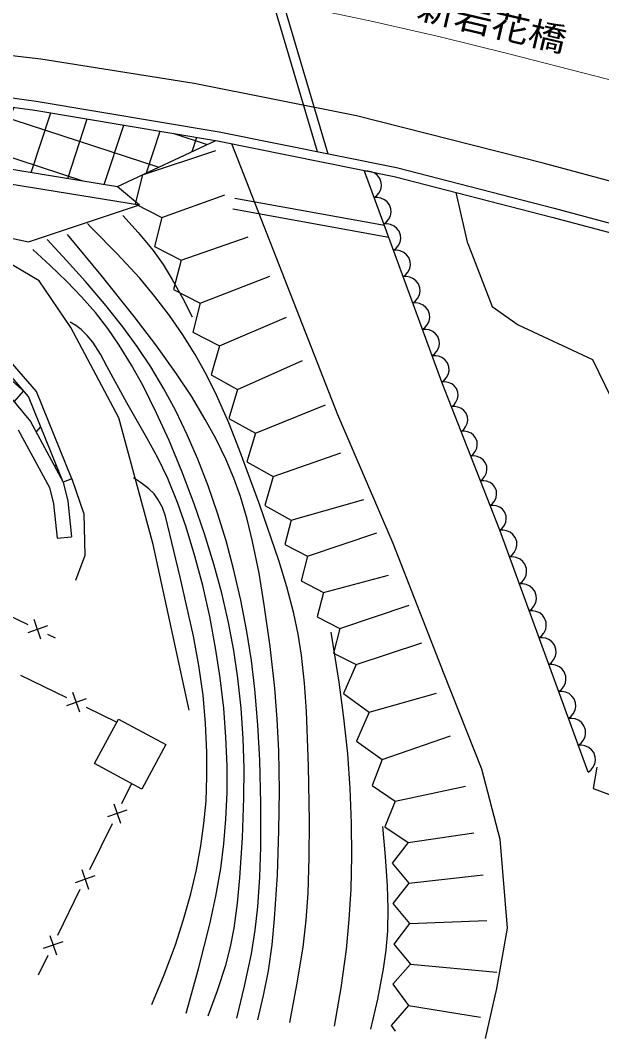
# Model space of a CAD drawing. Units: millimetres, scale not verified. Extents: x 40000 to 680000, y 20000 to 380000.
# Drawn here: x 328194 to 359952, y 264680 to 320305 of the extents above; entities that cross this region are included whole.
import ezdxf
from ezdxf.enums import TextEntityAlignment as Align

# ---------------------------------------------------------------- set-up
doc = ezdxf.new("R2010")
doc.units = ezdxf.units.MM
doc.header["$LTSCALE"] = 1000
doc.linetypes.add('CHAIN', pattern=[18.5, 12, -1.5, 3.5, -1.5])
for name, color, linetype, lineweight in [('M-BGD', 7, 'Continuous', 25), ('M-BMK', 2, 'CHAIN', 13), ('M-STR-STR1', 1, 'Continuous', 25)]:
    doc.layers.add(name, color=color, linetype=linetype, lineweight=lineweight)
doc.styles.add('ＭＳ ゴシック', font='')
doc.styles.get('ＭＳ ゴシック').set_extended_font_data('MS Gothic')

msp = doc.modelspace()

# ---------------------------------------------------------------- hatches: boundary and pattern name
at = {"layer": 'M-BGD'}
h = msp.add_hatch(dxfattribs=at)
h.set_pattern_fill('USER', color=256, style=0, pattern_type=2)
h.set_pattern_definition([(251.9051, (253686, 307540), (1901.087, -621.18), []), (161.9051, (253686, 307540), (-621.18, -1901.087), [])])
h.paths.add_polyline_path([(246980, 303617), (252750, 305859), (259331, 308072), (265570, 309890), (271601, 311562), (279102, 312794), (286895, 313610), (292277, 313666), (297998, 313572), (310000, 313813), (318253, 313357), (324538, 312694), (333496, 311230), (338868, 313746), (328991, 315402), (321688, 316367), (313683, 316978), (305588, 317388), (297196, 317311), (290327, 316971), (282362, 315663), (275872, 314085), (268604, 312489), (253686, 307540), (246762, 304027)])
h = msp.add_hatch(dxfattribs=at)
h.set_pattern_fill('USER', color=256, style=0, pattern_type=2)
h.set_pattern_definition([(48.531, (254626, 301167), (-1498.63, 1324.43), []), (318.531, (254626, 301167), (1324.43, 1498.63), [])])
h.paths.add_polyline_path([(251172, 299995), (254626, 301167), (261496, 301591), (268318, 303292), (274242, 304517), (281381, 305437), (287315, 306207), (297514, 306499), (305289, 305676), (311534, 305123), (316637, 304770), (320416, 304106), (322816, 303322), (325081, 302290), (327176, 300291), (328744, 298384), (330538, 295079), (328642, 299761), (326231, 302541), (322347, 304673), (315832, 306271), (308097, 307630), (302337, 308370), (297270, 309441), (291108, 309436), (283695, 309017), (276453, 308024), (269345, 306555), (262786, 304808), (255974, 302652), (251131, 300875)])

# ---------------------------------------------------------------- linework, layer by layer
for p, q in [((329306, 318185), (323306, 318883)), ((337687, 316855), (329306, 318185)), ((321740, 316865), (329065, 315897)), ((346559, 315082), (337687, 316855)), ((321688, 316367), (328991, 315402)), ((328991, 315402), (338965, 313729)), ((329065, 315897), (339056, 314221)), ((356756, 312508), (346559, 315082)), ((333496, 311230), (338868, 313746)), ((338965, 313729), (348626, 311780)), ((339056, 314221), (348738, 312267)), ((334872, 311874), (338877, 313203)), ((339724, 313576), (345517, 298773)), ((324538, 312694), (333496, 311230)), ((351228, 300546), (347000, 312059)), ((348738, 312267), (357356, 310037)), ((365934, 310041), (356756, 312508)), ((324431, 311901), (334695, 310224)), ((334872, 311874), (334462, 310285)), ((348626, 311780), (357228, 309553)), ((333496, 311230), (334695, 310224)), ((335923, 309536), (339360, 310781)), ((339918, 310593), (348082, 309112)), ((352644, 308109), (352000, 310907)), ((328642, 308211), (334695, 310224)), ((334462, 310285), (335923, 309536)), ((339811, 310002), (348322, 308459)), ((357356, 310037), (367627, 307310)), ((335923, 309536), (335514, 307946)), ((357228, 309553), (367496, 306828)), ((329224, 306068), (323937, 309215)), ((323937, 309215), (328642, 308211)), ((336975, 307198), (340644, 308478)), ((335514, 307946), (336975, 307198)), ((352644, 308109), (353965, 304669)), ((336975, 307198), (336565, 305608)), ((330951, 303525), (329224, 306068)), ((338026, 304860), (341823, 306324)), ((336565, 305608), (338026, 304860)), ((338026, 304860), (337617, 303270)), ((353965, 304669), (355393, 303669)), ((339078, 302521), (342728, 304087)), ((333574, 298585), (330951, 303525)), ((337617, 303270), (339078, 302521)), ((355393, 303669), (359446, 301781)), ((329074, 300026), (326550, 302936)), ((328642, 299761), (326231, 302541)), ((339078, 302521), (338615, 300941)), ((340055, 300142), (343612, 301725)), ((359446, 301781), (360466, 299677)), ((338615, 300941), (340055, 300142)), ((354383, 292457), (351228, 300546)), ((327176, 300291), (328744, 298384)), ((331001, 295267), (329074, 300026)), ((340055, 300142), (339593, 298562)), ((330538, 295079), (328642, 299761)), ((341033, 297763), (344873, 299296)), ((345517, 298773), (348546, 291749)), ((328744, 298384), (330538, 295079)), ((335455, 291667), (333574, 298585)), ((339593, 298562), (341033, 297763)), ((328077, 297935), (329785, 294789)), ((341033, 297763), (340570, 296183)), ((342011, 295384), (345712, 296682)), ((340570, 296183), (342011, 295384)), ((342011, 295384), (341548, 293804)), ((331001, 295267), (330538, 295079)), ((330538, 295079), (330789, 294038)), ((331001, 295267), (331663, 293341)), ((329785, 294789), (329999, 293902)), ((329999, 293902), (330197, 292016)), ((330789, 294038), (330992, 292100)), ((341548, 293804), (342989, 293005)), ((342989, 293005), (346951, 294127)), ((331663, 293341), (331717, 291066)), ((342989, 293005), (342643, 291664)), ((330197, 292016), (330992, 292100)), ((343875, 291032), (347671, 292312)), ((359215, 279231), (354383, 292457)), ((337423, 282625), (335455, 291667)), ((342643, 291664), (343875, 291032)), ((348546, 291749), (351328, 284617)), ((331717, 291066), (331206, 289706)), ((343875, 291032), (343529, 289690)), ((344762, 289058), (348302, 289994)), ((343529, 289690), (344762, 289058)), ((344762, 289058), (344416, 287717)), ((326078, 288527), (328596, 287302)), ((345649, 287085), (349444, 288365)), ((344416, 287717), (345649, 287085)), ((329670, 287224), (328601, 286855)), ((329320, 286504), (328951, 287574)), ((345649, 287085), (345303, 285743)), ((329675, 286777), (330089, 286575)), ((346536, 285111), (350120, 286299)), ((345303, 285743), (346536, 285111)), ((346536, 285111), (345855, 283530)), ((328197, 284541), (330714, 283315)), ((351328, 284617), (353394, 279411)), ((331788, 283237), (330719, 282868)), ((331438, 282518), (331069, 283587)), ((345855, 283530), (347249, 282519)), ((347249, 282519), (350937, 283559)), ((331793, 282790), (333474, 281972)), ((332248, 279704), (333563, 282135)), ((333563, 282135), (336137, 280744)), ((347249, 282519), (346568, 280938)), ((346568, 280938), (347962, 279927)), ((347962, 279927), (351694, 281219)), ((336137, 280744), (334822, 278312)), ((347962, 279927), (347408, 278512)), ((334822, 278312), (332248, 279704)), ((353394, 279411), (354396, 275572)), ((359690, 279505), (359487, 278350)), ((333745, 277519), (334275, 278608)), ((347408, 278512), (348667, 277661)), ((348667, 277661), (352511, 278478)), ((359487, 278350), (362919, 277067)), ((348667, 277661), (348113, 276245)), ((334017, 277164), (332948, 276795)), ((333298, 277514), (333667, 276444)), ((331994, 273922), (333220, 276440)), ((348113, 276245), (349373, 275394)), ((349373, 275394), (352972, 275931)), ((349373, 275394), (348509, 274269)), ((354396, 275572), (354785, 270723)), ((348509, 274269), (349416, 273180)), ((331547, 273917), (331916, 272848)), ((332266, 273567), (331197, 273198)), ((349416, 273180), (348552, 272055)), ((349416, 273180), (353478, 273634)), ((330243, 270326), (331469, 272843)), ((348552, 272055), (349460, 270965)), ((349460, 270965), (348596, 269840)), ((349460, 270965), (353687, 271131)), ((354785, 270723), (354203, 267411)), ((330516, 269971), (329446, 269602)), ((329796, 270321), (330165, 269251)), ((348596, 269840), (349504, 268750)), ((329188, 268157), (329718, 269247)), ((349504, 268750), (348548, 267659)), ((349504, 268750), (354230, 268309)), ((348548, 267659), (349402, 266487)), ((354203, 267411), (353584, 264680)), ((349402, 266487), (348446, 265396)), ((349402, 266487), (353342, 265848)), ((348446, 265396), (348672, 265086))]:
    msp.add_line(p, q, dxfattribs=at)
for points in [[(347528, 310620), (347674, 310735), (347783, 310873), (347889, 311071), (347918, 311261), (347910, 311450), (347828, 311673), (347712, 311822), (347567, 311949), (347357, 312031), (347187, 312062), (347000, 312059)], [(348057, 309181), (348203, 309296), (348311, 309433), (348418, 309632), (348446, 309822), (348438, 310011), (348356, 310234), (348240, 310383), (348096, 310510), (347886, 310592), (347715, 310623), (347528, 310620)], [(333784, 309646), (334635, 308714), (335444, 307739), (335990, 306967), (336492, 306152), (337049, 305143), (337585, 304107)], [(342915, 265562), (343306, 267616), (343637, 269676), (343804, 271152), (343912, 272634), (343981, 274581), (343990, 276544), (343943, 279557), (343836, 282567), (343725, 284094), (343554, 285621), (343374, 286772), (343135, 287912), (342753, 289355), (342309, 290796), (341271, 293822), (340175, 296830), (339579, 298325), (338928, 299794), (338359, 300937), (337737, 302054), (337065, 303132), (336337, 304187), (335548, 305222), (334714, 306219), (333462, 307577), (332159, 308902), (332010, 309050), (331855, 309206)], [(348585, 307742), (348731, 307856), (348840, 307994), (348946, 308193), (348975, 308383), (348966, 308572), (348885, 308795), (348768, 308944), (348624, 309071), (348414, 309153), (348243, 309184), (348057, 309181)], [(340016, 265802), (340449, 267550), (340825, 269317), (341027, 270598), (341170, 271888), (341278, 273506), (341327, 275139), (341329, 277516), (341271, 279887), (341169, 281823), (341006, 283765), (340815, 285344), (340565, 286914), (340233, 288632), (339842, 290339), (339438, 291869), (338974, 293392), (338462, 294876), (337894, 296339), (337316, 297668), (336682, 298972), (336027, 300185), (335319, 301370), (334582, 302487), (333796, 303569), (332800, 304817), (331750, 306036), (330709, 307187), (329654, 308326)], [(341163, 265707), (341484, 267037), (341745, 268380), (341944, 269795), (342085, 271229), (342234, 273630), (342322, 276041), (342350, 278220), (342317, 280408), (342233, 282124), (342089, 283834), (341837, 286097), (341523, 288371), (341234, 290104), (340884, 291833), (340579, 293066), (340214, 294289), (339853, 295303), (339432, 296305), (338893, 297421), (338299, 298510), (337537, 299770), (336718, 301005), (335587, 302581), (334403, 304128), (332605, 306378), (330777, 308616)], [(338456, 265931), (338967, 267302), (339418, 268689), (339674, 269693), (339873, 270720), (340061, 272078), (340191, 273456), (340331, 275646), (340410, 277832), (340419, 279449), (340367, 281067), (340250, 282725), (340074, 284376), (339854, 285890), (339574, 287404), (339196, 289008), (338760, 290597), (338254, 292252), (337688, 293896), (337032, 295633), (336320, 297350), (335636, 298856), (334896, 300342), (334273, 301467), (333600, 302560), (332977, 303464), (332300, 304339), (331539, 305208), (330725, 306046), (329814, 306918), (328876, 307780)], [(349114, 306302), (349259, 306417), (349368, 306555), (349475, 306754), (349503, 306944), (349495, 307132), (349413, 307356), (349297, 307505), (349152, 307631), (348943, 307714), (348772, 307745), (348585, 307742)], [(349642, 304863), (349788, 304978), (349896, 305116), (350003, 305314), (350031, 305504), (350023, 305693), (349941, 305916), (349825, 306066), (349681, 306192), (349471, 306274), (349300, 306306), (349114, 306302)], [(350171, 303424), (350316, 303539), (350425, 303677), (350532, 303875), (350560, 304065), (350552, 304254), (350470, 304477), (350354, 304626), (350209, 304753), (350000, 304835), (349829, 304867), (349642, 304863)], [(337248, 266067), (337926, 268494), (338547, 270941), (338874, 272454), (339141, 273978), (339314, 275314), (339429, 276667), (339489, 278115), (339490, 279577), (339427, 281157), (339304, 282733), (339114, 284382), (338864, 286022), (338542, 287733), (338160, 289433), (337735, 291031), (337250, 292620), (336782, 293960), (336254, 295287), (335708, 296407), (335104, 297507), (334007, 299408), (332937, 301386), (332569, 302077), (332152, 302732), (331853, 303098), (331512, 303421), (331225, 303629), (330908, 303818)], [(350699, 301985), (350845, 302100), (350953, 302238), (351060, 302436), (351088, 302626), (351080, 302815), (350998, 303038), (350882, 303187), (350738, 303314), (350528, 303396), (350357, 303427), (350171, 303424)], [(351228, 300546), (351373, 300660), (351482, 300798), (351589, 300997), (351617, 301187), (351609, 301376), (351527, 301599), (351411, 301748), (351266, 301875), (351056, 301957), (350886, 301988), (350699, 301985)], [(351753, 299198), (351889, 299309), (351989, 299441), (352086, 299630), (352109, 299810), (352097, 299988), (352016, 300197), (351904, 300336), (351765, 300452), (351565, 300526), (351404, 300552), (351228, 300546)], [(352279, 297850), (352415, 297961), (352514, 298093), (352611, 298282), (352634, 298462), (352623, 298640), (352542, 298849), (352429, 298988), (352291, 299104), (352091, 299178), (351929, 299204), (351753, 299198)], [(352805, 296502), (352940, 296613), (353040, 296745), (353137, 296934), (353160, 297114), (353149, 297292), (353068, 297501), (352955, 297640), (352817, 297756), (352617, 297830), (352455, 297856), (352279, 297850)], [(353331, 295153), (353466, 295265), (353566, 295397), (353663, 295586), (353686, 295766), (353675, 295944), (353593, 296153), (353481, 296292), (353342, 296408), (353143, 296482), (352981, 296508), (352805, 296502)], [(335386, 266549), (336050, 268161), (336662, 269807), (337113, 271193), (337507, 272596), (337812, 273896), (338058, 275206), (338227, 276425), (338337, 277658), (338391, 278994), (338384, 280333), (338312, 281894), (338181, 283451), (337942, 285061), (337645, 286658), (336931, 289890), (336131, 293226), (335958, 293687), (335731, 294120), (335496, 294438), (335212, 294720), (334816, 295026), (334384, 295316)], [(353857, 293805), (353992, 293916), (354092, 294049), (354189, 294238), (354212, 294418), (354201, 294596), (354119, 294805), (354007, 294943), (353868, 295060), (353669, 295134), (353507, 295160), (353331, 295153)], [(354383, 292457), (354518, 292568), (354618, 292701), (354715, 292890), (354738, 293070), (354727, 293248), (354645, 293457), (354533, 293595), (354394, 293712), (354195, 293786), (354033, 293812), (353857, 293805)], [(354920, 290988), (355069, 291105), (355180, 291245), (355289, 291448), (355318, 291641), (355310, 291834), (355227, 292062), (355109, 292215), (354961, 292344), (354747, 292428), (354573, 292460), (354383, 292457)], [(355457, 289518), (355605, 289635), (355717, 289776), (355826, 289978), (355855, 290172), (355847, 290365), (355764, 290592), (355646, 290745), (355498, 290874), (355284, 290959), (355110, 290991), (354920, 290988)], [(355994, 288049), (356142, 288166), (356253, 288306), (356363, 288508), (356392, 288702), (356384, 288895), (356301, 289123), (356182, 289275), (356035, 289405), (355821, 289489), (355647, 289521), (355457, 289518)], [(356531, 286579), (356679, 286696), (356790, 286837), (356900, 287039), (356929, 287233), (356921, 287426), (356838, 287653), (356719, 287806), (356572, 287935), (356358, 288020), (356184, 288052), (355994, 288049)], [(345363, 265360), (345715, 267448), (346007, 269545), (346165, 271186), (346264, 272843), (346308, 274643), (346292, 276453), (346216, 278341), (346079, 280234), (345874, 282200), (345609, 284159), (345400, 285520), (345180, 286891)], [(357067, 285110), (357216, 285226), (357327, 285367), (357437, 285569), (357466, 285763), (357458, 285956), (357375, 286184), (357256, 286336), (357109, 286466), (356895, 286550), (356721, 286582), (356531, 286579)], [(357604, 283640), (357753, 283757), (357864, 283897), (357974, 284100), (358003, 284294), (357995, 284486), (357912, 284714), (357793, 284867), (357646, 284996), (357432, 285080), (357258, 285113), (357067, 285110)], [(358141, 282170), (358290, 282287), (358401, 282428), (358511, 282630), (358540, 282824), (358532, 283017), (358449, 283245), (358330, 283397), (358183, 283527), (357969, 283611), (357795, 283643), (357604, 283640)], [(358678, 280701), (358827, 280818), (358938, 280958), (359048, 281161), (359077, 281355), (359069, 281547), (358985, 281775), (358867, 281928), (358720, 282057), (358506, 282141), (358332, 282173), (358141, 282170)], [(359215, 279231), (359364, 279348), (359475, 279489), (359585, 279691), (359614, 279885), (359606, 280078), (359522, 280306), (359404, 280458), (359257, 280588), (359043, 280672), (358869, 280704), (358678, 280701)], [(347349, 265195), (347726, 266839), (348042, 268487), (348182, 269521), (348263, 270571), (348287, 271795), (348250, 273024), (348139, 274638), (347990, 276264)]]:
    msp.add_lwpolyline(points, dxfattribs=at)
at = {"layer": 'M-BMK'}
msp.add_lwpolyline([(344090, 320947), (347457, 320250), (351139, 319402), (354809, 318496), (359642, 317254), (364477, 315983)], dxfattribs=at)
msp.add_lwpolyline([(344090, 320947), (347457, 320250), (351139, 319402), (354809, 318496), (359642, 317254), (364477, 315983)], dxfattribs=at)
at = {"layer": 'M-STR-STR1'}
for p, q in [((340270, 327075), (344416, 313140)), ((340851, 326958), (344997, 313022))]:
    msp.add_line(p, q, dxfattribs=at)

# ---------------------------------------------------------------- texts
at = {"layer": 'M-STR-STR1', "style": 'ＭＳ ゴシック', "width": 1.15}
msp.add_text('新岩花橋', height=1320, rotation=346.753, dxfattribs=at).set_placement((349700, 320061), align=Align.BOTTOM_LEFT)

doc.saveas('drawing.dxf')
